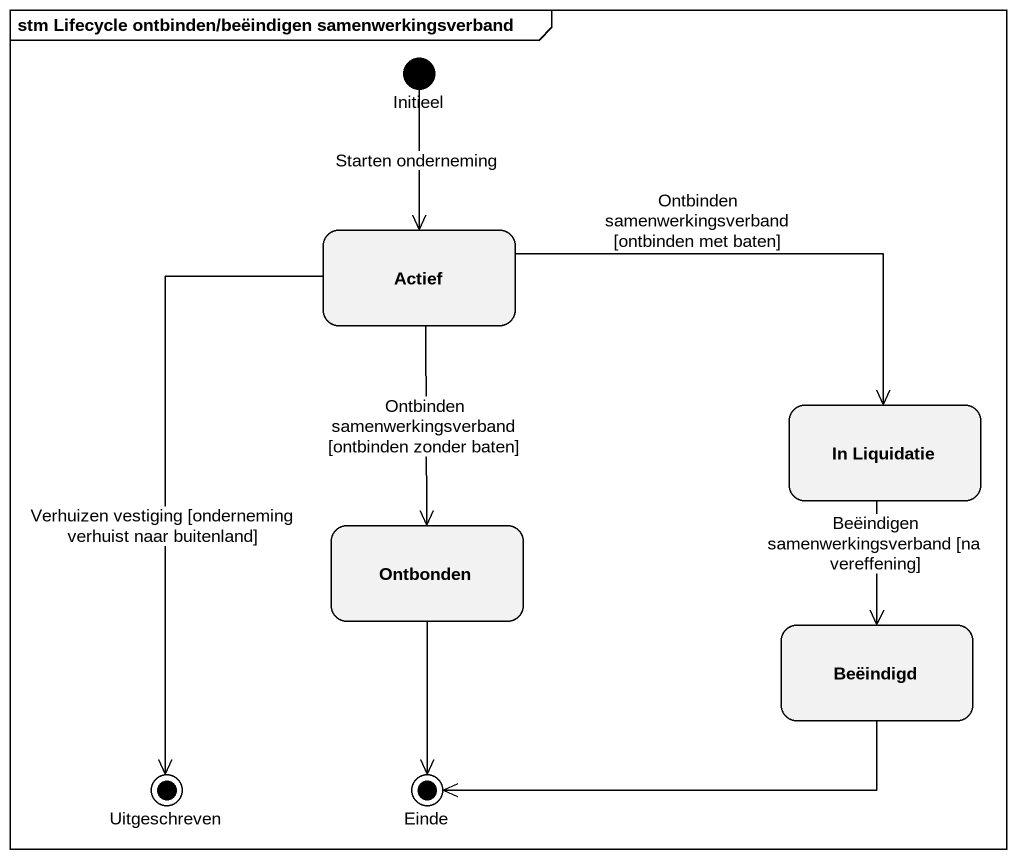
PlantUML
@startuml
mainframe stm Lifecycle ontbinden/beëindigen samenwerkingsverband
hide empty description
state Initieel <<start>>
state Actief
state "In Liquidatie" as In_Liquidatie
state Ontbonden
state Beëindigd
state Uitgeschreven <<end>>
state Einde <<end>>
Initieel --> Actief : Starten onderneming
Actief -right-> In_Liquidatie : Ontbinden samenwerkingsverband [ontbinden met baten]
Actief --> Ontbonden : Ontbinden samenwerkingsverband [ontbinden zonder baten]
Actief --> Uitgeschreven : Verhuizen vestiging [onderneming verhuist naar buitenland]
In_Liquidatie --> Beëindigd : Beëindigen samenwerkingsverband [na vereffening]
Ontbonden --> Einde
Beëindigd -left-> Einde
@enduml
